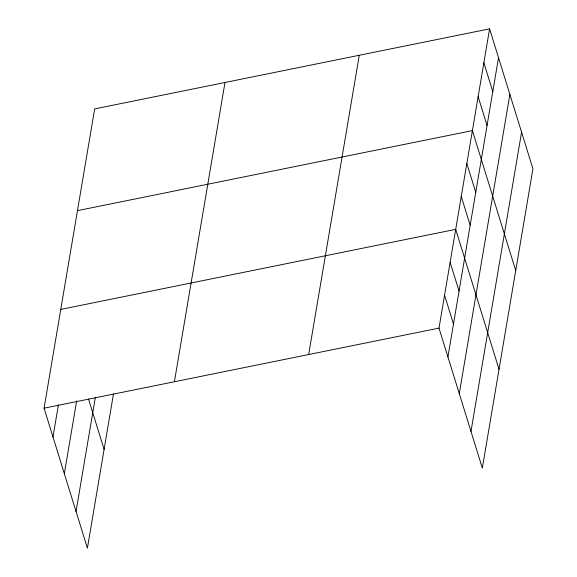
<?xml version="1.0" encoding="UTF-8"?>
<svg xmlns="http://www.w3.org/2000/svg" width="577" height="577" viewBox="0 0 577 577"><rect width="100%" height="100%" fill="white"/><g stroke="black" fill="none" stroke-linecap="round" stroke-linejoin="round"><path stroke-width="0.87" d="M113.474 393.947L87.401 548.15L44.068 408.17L94.671 108.902L489.599 28.85L532.932 168.83L482.329 468.098L439.003 328.118L489.599 28.85M52.99 436.984L58.407 404.931M64.343 473.667L76.647 400.9M76.041 511.467L95.378 397.113M174.398 381.75L224.994 82.482M308.673 354.538L359.276 55.269M447.918 356.939L498.521 57.671M459.278 393.622L509.88 94.354M470.976 431.416L521.579 132.147M77.462 210.648L472.397 130.604L515.73 270.584M60.765 309.409L455.7 229.357L499.033 369.345M44.068 408.17L439.003 328.118M483.865 62.77L492.787 91.584M478.131 96.684L487.053 125.505M466.829 163.522L475.751 192.336M461.261 196.44L470.183 225.261M450.132 262.283L459.054 291.096M444.564 295.2L453.486 324.014M88.49 398.959L104.098 449.389"/></g></svg>
